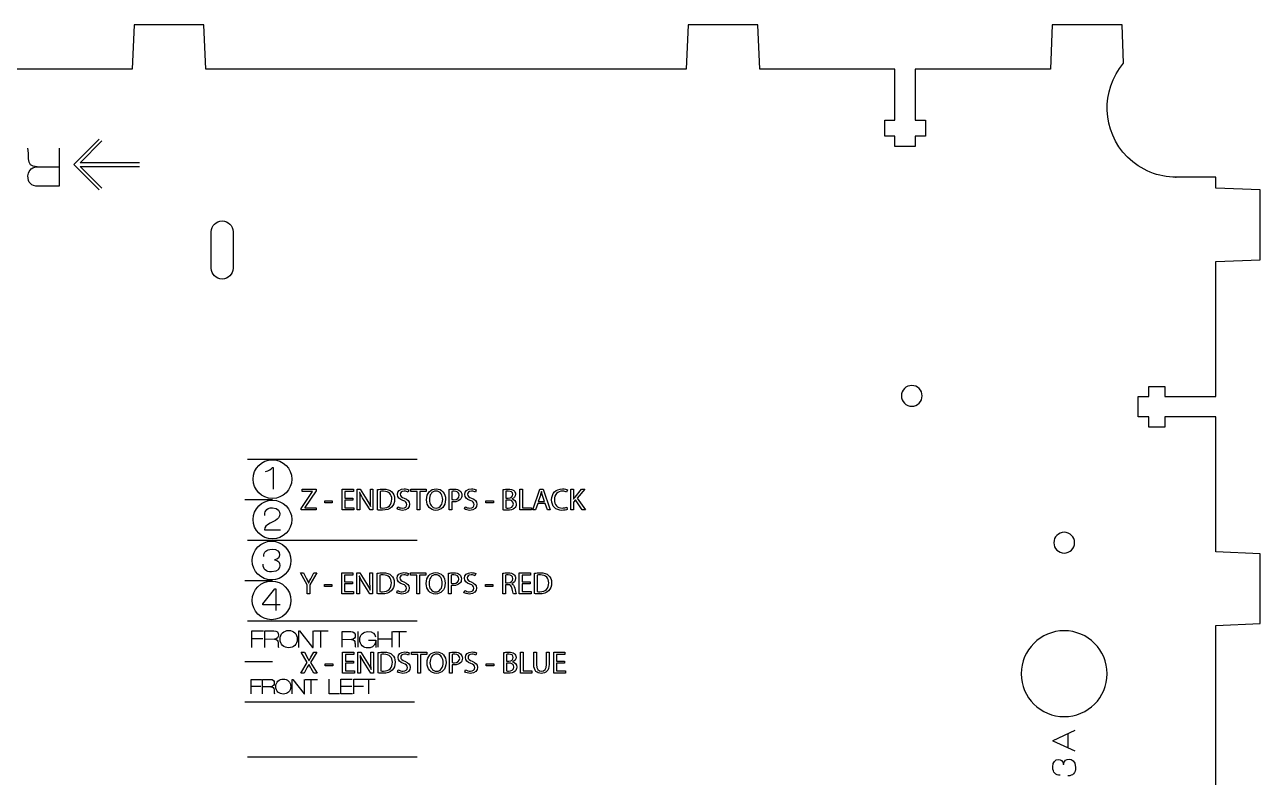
# Model space of a CAD drawing. Extents: x 16 to 1660, y 62 to 1240.
# Drawn here: x 451.2 to 586.9, y 944.9 to 1027.6 of the extents above; entities that cross this region are included whole.
import ezdxf

# ---------------------------------------------------------------- set-up
doc = ezdxf.new("R2010")
doc.units = 0
doc.layers.get('0').update_dxf_attribs({"linetype": 'CONTINUOUS'})

msp = doc.modelspace()

# ---------------------------------------------------------------- linework, layer by layer
at = {"color": 7}
for points in [[(571.920511, 1023.394504), (571.746944, 1027.619653), (564.066549, 1027.619653), (563.866453, 1022.747369), (549.025798, 1022.747369), (549.025798, 1017.133687), (550.145373, 1017.133687), (550.145373, 1015.373467), (549.025798, 1015.373467), (549.025798, 1014.218896), (546.784953, 1014.218896), (546.784953, 1015.373467), (545.664813, 1015.373467), (545.664813, 1017.133687), (546.784953, 1017.133687), (546.784953, 1022.747369), (531.943451, 1022.747369), (531.743356, 1027.619653), (524.063807, 1027.619653), (523.863711, 1022.747369), (471.071222, 1022.747369), (470.871127, 1027.619653), (463.190731, 1027.619653), (462.990636, 1022.747369), (448.16522, 1022.747369)], [(459.358153, 1009.4595), (456.576289, 1012.241364), (459.358153, 1015.023229)], [(463.803436, 1012.440896), (457.2635, 1012.440896), (459.6638, 1014.841478)], [(454.976089, 1014.032911), (454.976089, 1009.863642), (452.68134, 1009.863642)], [(452.52386, 1011.995267), (452.529504, 1012.006838)], [(452.529504, 1012.006556), (454.976089, 1012.014176)], [(459.655898, 1009.648871), (457.264064, 1012.040704), (463.803436, 1012.040704)], [(582.060473, 986.74428), (582.060473, 1001.587193), (586.932476, 1001.787571), (586.932476, 1009.467684), (582.060473, 1009.66778), (582.060473, 1010.848033), (577.62902, 1010.848033), (577.680667, 1010.848033)], [(471.670098, 1000.862164), (471.670098, 1004.862382)], [(474.069833, 1004.862382), (474.069833, 1000.862164), (474.069833, 1000.862164)], [(548.640847, 987.963198), (548.640847, 987.963198)], [(582.060191, 940.431331), (582.060473, 961.597716), (586.932476, 961.797811), (586.932476, 969.47736), (582.060473, 969.677456), (582.060473, 984.503153), (576.446227, 984.503153), (576.446227, 983.383578), (574.686289, 983.383578), (574.686289, 984.503153), (573.531718, 984.503153), (573.531718, 986.743998), (574.686289, 986.743998), (574.686289, 987.863856), (576.446227, 987.863856), (576.446227, 986.743998), (582.060473, 986.743998), (582.060473, 986.74428)], [(475.663824, 979.873862), (494.290491, 979.873862)], [(478.388116, 978.945069), (478.476169, 978.945069), (478.476169, 976.562267)], [(480.520869, 977.673658), (480.520869, 977.673658)], [(481.545336, 974.451527), (482.807716, 976.302904), (482.807716, 976.313064), (481.653427, 976.313064), (481.653427, 976.560291), (483.193513, 976.560291), (483.193513, 976.380798), (481.934802, 974.535911), (481.934802, 974.526033), (483.210729, 974.526033), (483.210729, 974.278807), (481.545336, 974.278807), (481.545336, 974.451527), (481.545336, 974.451527)], [(487.227033, 975.348147), (486.343678, 975.348147), (486.343678, 974.525751), (487.332302, 974.525751), (487.332302, 974.278524), (486.045933, 974.278524), (486.045933, 976.560009), (487.281502, 976.560009), (487.281502, 976.312782), (486.343678, 976.312782), (486.343678, 975.591704), (487.227033, 975.591704), (487.227033, 975.348147), (487.227033, 975.348147)], [(487.71556, 974.278524), (487.71556, 976.560009), (488.040398, 976.560009), (488.768249, 975.40572)], [(487.982824, 976.197636), (487.972664, 976.194249)], [(489.15066, 975.605251), (489.15066, 976.560009), (489.428084, 976.560009), (489.428084, 974.278524), (489.13034, 974.278524), (488.405876, 975.4362)], [(489.943704, 974.285298), (489.943704, 976.526142), (489.943704, 976.526142)], [(490.238344, 976.312782), (490.238344, 974.508536), (490.238344, 974.508536)], [(493.370729, 976.485502), (493.289449, 976.244767)], [(494.302344, 976.309678), (493.608642, 976.309678), (493.608642, 976.560291), (495.29746, 976.560291), (495.29746, 976.309678), (494.600089, 976.309678), (494.600089, 974.278807), (494.302344, 974.278807), (494.302344, 976.309678), (494.302344, 976.309678)], [(498.08892, 975.192642), (498.08892, 974.278807), (497.79428, 974.278807), (497.79428, 976.532916), (497.79428, 976.532916)], [(498.08892, 976.32012), (498.08892, 975.432813), (498.08892, 975.432813)], [(500.767209, 976.485502), (500.685929, 976.244767)], [(503.740984, 974.285016), (503.740984, 976.526142), (503.740984, 976.526142)], [(504.035624, 976.329998), (504.035624, 975.591987), (504.035624, 975.591987)], [(505.573171, 976.560009), (505.871198, 976.560009), (505.871198, 974.525751), (506.845993, 974.525751), (506.845993, 974.278524), (505.573171, 974.278524), (505.573171, 976.560009), (505.573171, 976.560009)], [(507.544211, 974.996216), (507.307144, 974.278524), (507.002627, 974.278524), (507.781278, 976.560009), (508.132927, 976.560009), (508.911578, 974.278524), (508.5969, 974.278524), (508.35306, 974.996216), (507.544211, 974.996216), (507.544211, 974.996216)], [(507.950329, 976.299236), (507.943556, 976.299236)], [(510.794564, 976.495662), (510.720058, 976.255209)], [(511.160889, 976.560009), (511.455529, 976.560009), (511.455529, 975.459907), (511.465689, 975.459907)], [(511.645182, 975.703464), (512.342553, 976.560009), (512.707749, 976.560009), (511.881967, 975.591704), (512.772096, 974.278524), (512.423551, 974.278524), (511.67538, 975.398947), (511.455529, 975.148333), (511.455529, 974.278524), (511.160889, 974.278524), (511.160889, 976.560009), (511.160889, 976.560009)], [(475.363258, 975.426604), (478.396018, 975.426604)], [(484.135853, 975.300733), (484.972078, 975.300733), (484.972078, 975.083987), (484.135853, 975.083987), (484.135853, 975.300733), (484.135853, 975.300733)], [(487.992702, 975.25332), (487.992702, 974.278524), (487.71556, 974.278524), (487.71556, 974.278524)], [(495.636691, 975.409107), (495.636691, 975.409107)], [(497.410176, 975.442973), (497.410176, 975.442973)], [(501.8278, 975.300733), (502.664024, 975.300733), (502.664024, 975.083987), (501.8278, 975.083987), (501.8278, 975.300733), (501.8278, 975.300733)], [(504.035624, 975.591987), (504.302889, 975.591987)], [(504.279182, 975.371853), (504.035624, 975.371853), (504.035624, 974.502044), (504.035624, 974.502044)], [(504.709289, 975.507038), (504.709289, 975.496878)], [(507.828409, 975.886344), (507.605171, 975.226227), (508.295487, 975.226227), (508.295487, 975.226227)], [(508.295487, 975.226227), (508.068862, 975.882958)], [(489.174367, 974.664322), (489.184244, 974.667709)], [(492.084642, 974.38972), (492.162253, 974.637229), (492.162253, 974.637229)], [(499.481122, 974.38972), (499.558733, 974.637229), (499.558733, 974.637229)], [(510.7305, 974.586711), (510.788073, 974.349644), (510.788073, 974.349644)], [(477.509558, 972.089327), (479.283042, 972.089327)], [(478.71126, 973.135807), (478.128753, 972.838627)], [(480.520869, 973.228376), (480.520869, 973.228376)], [(475.663824, 970.979064), (494.290491, 970.979064)], [(565.387913, 971.824602), (565.387913, 971.824602)], [(478.601476, 968.804542), (478.601476, 968.797769)], [(480.421244, 968.720158), (480.421244, 968.720158)], [(482.20884, 965.078927), (482.20884, 966.046667), (481.484376, 967.360129), (481.82276, 967.360129), (482.144493, 966.730491)], [(482.608184, 966.730491), (482.936409, 967.360129), (483.268302, 967.360129), (482.506584, 966.050053), (482.506584, 965.078927), (482.20884, 965.078927), (482.20884, 965.078927)], [(487.186676, 966.147984), (486.30332, 966.147984), (486.30332, 965.325589), (487.291662, 965.325589), (487.291662, 965.078644), (486.005293, 965.078644), (486.005293, 967.359847), (487.240862, 967.359847), (487.240862, 967.112902), (486.30332, 967.112902), (486.30332, 966.391542), (487.186676, 966.391542), (487.186676, 966.147984), (487.186676, 966.147984)], [(487.674638, 965.078927), (487.674638, 967.360129), (487.999758, 967.360129), (488.727609, 966.20584)], [(487.942467, 966.997756), (487.932024, 966.994369)], [(489.11002, 966.405653), (489.11002, 967.360129), (489.387727, 967.360129), (489.387727, 965.078927), (489.0897, 965.078927), (488.365518, 966.23632)], [(489.903064, 965.0857), (489.903064, 967.326262), (489.903347, 967.326262)], [(490.197987, 967.113184), (490.197987, 965.308656), (490.197987, 965.308656)], [(493.329807, 967.28534), (493.248527, 967.044887)], [(494.261422, 967.109516), (493.56772, 967.109516), (493.56772, 967.359847), (495.256538, 967.359847), (495.256538, 967.109516), (494.559449, 967.109516), (494.559449, 965.078644), (494.261422, 965.078644), (494.261422, 967.109516), (494.261422, 967.109516)], [(498.047998, 965.99248), (498.047998, 965.078644), (497.753358, 965.078644), (497.753358, 967.332753), (497.753358, 967.332753)], [(498.047998, 967.119676), (498.047998, 966.232651), (498.047998, 966.232651)], [(500.726287, 967.28534), (500.645007, 967.044887)], [(504.272409, 966.066704), (503.994702, 966.066704), (503.994702, 965.078644), (503.700062, 965.078644), (503.700062, 967.329367), (503.700062, 967.329367)], [(503.994702, 967.123062), (503.994702, 966.290507), (503.994702, 966.290507)], [(506.700084, 966.147984), (505.816729, 966.147984), (505.816729, 965.325589), (506.805071, 965.325589), (506.805071, 965.078644), (505.518984, 965.078644), (505.518984, 967.359847), (506.754553, 967.359847), (506.754553, 967.112902), (505.816729, 967.112902), (505.816729, 966.391542), (506.700084, 966.391542), (506.700084, 966.147984), (506.700084, 966.147984)], [(507.188611, 965.0857), (507.188611, 967.326262), (507.188611, 967.326262)], [(507.483251, 967.113184), (507.483251, 965.308656), (507.483251, 965.308656)], [(475.363258, 966.531524), (478.396018, 966.531524)], [(478.756698, 963.865371), (477.348691, 963.865371), (477.348691, 963.957093), (478.668644, 965.618818), (478.756698, 965.618818), (478.756698, 963.865371)], [(482.371118, 966.260027), (482.378173, 966.260027)], [(484.095496, 966.100571), (484.93172, 966.100571), (484.93172, 965.883824), (484.095496, 965.883824), (484.095496, 966.100571), (484.095496, 966.100571)], [(487.952344, 966.05344), (487.952344, 965.078927), (487.674638, 965.078927), (487.674638, 965.078927)], [(489.133727, 965.464724), (489.143604, 965.467829)], [(492.04372, 965.190122), (492.121331, 965.437349), (492.121331, 965.437349)], [(495.596333, 966.208944), (495.596333, 966.208944)], [(497.369818, 966.243376), (497.369818, 966.243376)], [(499.4402, 965.190122), (499.517811, 965.437349), (499.517811, 965.437349)], [(501.786878, 966.100571), (502.623102, 966.100571), (502.623102, 965.883824), (501.786878, 965.883824), (501.786878, 966.100571), (501.786878, 966.100571)], [(503.994702, 966.290507), (504.296116, 966.290507)], [(504.678527, 966.175078), (504.678527, 966.164918)], [(480.421244, 964.347689), (480.421244, 964.347689)], [(505.186244, 965.078644), (504.881727, 965.078644)], [(479.244096, 963.865371), (478.756698, 963.865371), (478.756698, 963.236016)], [(475.663824, 962.083984), (494.290491, 962.083984)], [(476.141344, 959.182458), (476.141344, 960.99884), (477.415578, 960.99884)], [(476.141344, 960.153867), (477.341353, 960.153867)], [(477.548787, 959.182458), (477.548787, 960.99884), (478.548136, 960.99884)], [(478.616998, 960.070329), (478.614458, 960.065249), (477.548787, 960.061862)], [(480.178251, 961.039198), (480.178251, 961.039198)], [(481.307987, 959.182458), (481.307987, 960.99884), (481.374027, 960.99884), (482.805176, 959.182458), (482.864442, 959.182458), (482.864442, 960.99884)], [(482.934716, 960.99884), (484.501613, 960.99884)], [(483.722398, 959.182458), (483.722398, 960.99884)], [(486.069922, 959.189796), (486.069922, 960.913609), (487.018753, 960.913609)], [(487.083947, 960.032511), (487.081689, 960.027713), (486.069922, 960.024327)], [(487.782447, 960.913609), (487.782447, 959.189796)], [(488.948307, 959.960262), (489.759696, 959.960262), (489.759696, 959.151413)], [(490.023573, 959.189796), (490.023573, 960.913609)], [(490.023573, 960.112098), (491.501007, 960.112098)], [(491.501007, 960.913609), (491.501007, 959.189796)], [(491.618411, 960.913609), (493.10544, 960.913609)], [(492.337796, 959.190078), (492.337796, 960.898369)], [(565.388196, 961.004484), (565.388196, 961.004484)], [(482.141107, 956.860051), (481.866787, 956.358824), (481.528402, 956.358824), (482.225773, 957.513113), (481.555496, 958.640309), (481.897549, 958.640309), (482.19868, 958.105216)], [(482.625118, 958.105216), (482.933022, 958.640309), (483.275076, 958.640309), (482.581373, 957.529764), (483.292009, 956.358824), (482.949956, 956.358824), (482.949956, 956.358542)], [(487.288276, 957.428164), (486.40492, 957.428164), (486.40492, 956.605769), (487.393262, 956.605769), (487.393262, 956.358542), (486.107176, 956.358542), (486.107176, 958.640027), (487.342462, 958.640027), (487.342462, 958.3928), (486.40492, 958.3928), (486.40492, 957.671722), (487.288276, 957.671722), (487.288276, 957.428164), (487.288276, 957.428164)], [(487.77652, 956.358542), (487.77652, 958.640027), (488.101358, 958.640027), (488.829209, 957.485738)], [(489.211902, 957.685269), (489.211902, 958.640027), (489.489327, 958.640027), (489.489327, 956.358542), (489.1913, 956.358542), (488.467118, 957.515936)], [(490.004947, 956.365033), (490.004947, 958.60616), (490.004947, 958.60616)], [(493.431689, 958.565802), (493.350409, 958.325349)], [(494.363022, 958.389413), (493.66932, 958.389413), (493.66932, 958.640027), (495.35842, 958.640027), (495.35842, 958.389413), (494.661049, 958.389413), (494.661049, 956.358542), (494.363022, 956.358542), (494.363022, 958.389413), (494.363022, 958.389413)], [(498.149598, 957.272378), (498.149598, 956.358542), (497.85524, 956.358542), (497.85524, 958.612651), (497.85524, 958.612651)], [(500.827887, 958.565802), (500.746607, 958.325349)], [(503.801944, 956.365316), (503.801944, 958.60616), (503.801944, 958.60616)], [(505.634131, 958.640027), (505.932158, 958.640027), (505.932158, 956.605769), (506.906953, 956.605769), (506.906953, 956.358542), (505.634131, 956.358542), (505.634131, 958.640027), (505.634131, 958.640027)], [(507.110718, 957.296084), (507.110718, 958.640027), (507.408744, 958.640027), (507.408744, 958.640027)], [(507.408744, 958.640027), (507.408744, 957.285924)], [(508.4953, 957.285924), (508.4953, 958.640027), (508.793044, 958.640027), (508.793044, 957.306527)], [(510.483273, 957.428164), (509.599918, 957.428164), (509.599918, 956.605769), (510.58826, 956.605769), (510.58826, 956.358542), (509.301891, 956.358542), (509.301891, 958.640027), (510.53746, 958.640027), (510.53746, 958.3928), (509.599918, 958.3928), (509.599918, 957.671722), (510.483273, 957.671722), (510.483273, 957.428164), (510.483273, 957.428164)], [(475.363258, 957.636444), (478.396018, 957.636444)], [(482.394824, 957.313018), (482.388051, 957.313018)], [(482.408371, 957.719418), (482.418531, 957.719418)], [(484.196813, 957.380751), (485.033038, 957.380751), (485.033038, 957.164287), (484.196813, 957.164287), (484.196813, 957.380751), (484.196813, 957.380751)], [(488.053944, 957.333338), (488.053944, 956.358542), (487.77652, 956.358542), (487.77652, 956.358542)], [(488.044067, 958.277653), (488.033907, 958.274267)], [(490.299587, 958.393082), (490.299587, 956.589118), (490.299587, 956.589118)], [(495.697933, 957.489124), (495.697933, 957.489124)], [(497.471418, 957.522991), (497.471418, 957.522991)], [(498.149598, 958.399573), (498.149598, 957.512831), (498.149598, 957.512831)], [(501.88876, 957.380751), (502.724984, 957.380751), (502.724984, 957.164287), (501.88876, 957.164287), (501.88876, 957.380751), (501.88876, 957.380751)], [(504.096584, 958.409451), (504.096584, 957.671722), (504.096584, 957.671722)], [(504.096584, 957.671722), (504.363849, 957.671722)], [(504.340142, 957.451871), (504.096584, 957.451871), (504.096584, 956.582062), (504.096584, 956.582062)], [(504.769967, 957.587338), (504.769967, 957.576896)], [(482.949956, 956.358542), (482.655598, 956.862873)], [(489.235609, 956.74434), (489.245487, 956.747727)], [(492.14532, 956.470302), (492.222931, 956.717811), (492.222931, 956.717811)], [(499.541518, 956.470302), (499.619693, 956.717811), (499.619693, 956.717811)], [(476.065991, 954.081573), (476.065991, 955.662018), (477.174842, 955.662018)], [(476.065991, 954.926829), (477.110496, 954.926829)], [(478.218218, 954.8495), (477.290553, 954.846396)], [(477.290836, 954.081573), (477.290836, 955.662018), (478.160644, 955.662018)], [(478.220476, 954.853733), (478.2185, 954.8495)], [(479.579093, 955.697296), (479.579093, 955.697296)], [(480.562073, 954.081573), (480.562073, 955.662018), (480.619647, 955.662018), (481.865093, 954.081573), (481.91674, 954.081573), (481.91674, 955.662018)], [(481.9777, 955.662018), (483.341116, 955.662018)], [(482.663218, 954.081573), (482.663218, 955.662018)], [(485.761736, 954.067744), (484.633693, 954.067744), (484.633693, 955.675564)], [(487.18216, 954.067744), (485.916676, 954.067744), (485.916676, 955.675564), (487.168896, 955.675564)], [(485.916676, 954.92824), (487.116967, 954.92824)], [(487.323271, 954.067744), (487.323271, 955.675564), (488.451313, 955.675564)], [(487.323271, 954.92824), (488.38612, 954.92824)], [(488.275489, 955.675564), (489.662611, 955.675564)], [(488.973142, 954.067744), (488.973142, 955.675564)], [(475.362976, 953.188904), (493.989642, 953.188904)], [(566.596107, 947.762053), (564.179438, 948.87288), (564.179438, 948.960369), (566.596107, 950.070631)], [(565.797418, 949.70346), (565.797418, 948.123016)], [(475.663824, 947.158944), (494.290491, 947.158944)], [(565.302964, 946.285184), (565.31002, 946.285184)]]:
    msp.add_lwpolyline(points, dxfattribs=at)
for points in [[(572.339893, 1013.076742), (569.512027, 1015.904327), (569.373738, 1020.400691), (571.920511, 1023.394504)], [(451.60692, 1012.883138), (451.60692, 1013.034691), (451.594784, 1013.86386), (451.513504, 1014.032911)], [(452.529504, 1012.006838), (451.887167, 1012.012764), (451.60692, 1012.310509), (451.60692, 1012.883138)], [(577.680667, 1010.848033), (575.746316, 1010.859322), (573.815633, 1011.600438), (572.339893, 1013.076742)], [(451.531002, 1011.002409), (451.531002, 1011.399213), (451.799678, 1011.954344), (452.52386, 1011.995267)], [(452.68134, 1009.863642), (451.846809, 1009.863642), (451.531002, 1010.260447), (451.531002, 1011.002409)], [(471.670098, 1004.862382), (471.670098, 1005.52504), (472.207449, 1006.062391), (472.869824, 1006.062391)], [(472.869824, 1006.062391), (473.532764, 1006.062391), (474.069833, 1005.52504), (474.069833, 1004.862382)], [(472.869824, 999.662156), (472.207449, 999.662156), (471.670098, 1000.199789), (471.670098, 1000.862164)], [(474.069833, 1000.862164), (474.069833, 1000.199507), (473.532764, 999.662156), (472.869824, 999.662156)], [(548.640847, 987.963198), (548.011491, 987.963198), (547.500951, 987.452658), (547.500951, 986.823302)], [(549.780742, 986.823302), (549.780742, 987.452658), (549.270767, 987.963198), (548.640847, 987.963198)], [(547.500951, 986.823302), (547.500951, 986.193947), (548.011209, 985.683689), (548.640847, 985.683689)], [(548.640847, 985.683689), (549.270767, 985.683689), (549.780742, 986.193947), (549.780742, 986.823302)], [(476.271449, 977.673658), (476.271449, 978.84742), (477.22282, 979.798509), (478.396018, 979.798509)], [(477.636558, 978.494924), (478.002318, 978.586364), (478.246158, 978.779122), (478.388116, 978.945069)], [(478.396018, 979.798509), (479.569498, 979.798227), (480.520869, 978.847138), (480.520869, 977.673658)], [(478.396018, 975.549089), (477.22282, 975.549089), (476.271449, 976.50046), (476.271449, 977.673658)], [(480.520869, 977.673658), (480.520869, 976.50046), (479.569498, 975.549089), (478.396018, 975.549089)], [(487.972664, 976.194249), (487.989316, 975.906664), (487.992702, 975.632344), (487.992702, 975.25332)], [(488.405876, 975.4362), (488.246984, 975.689918), (488.094584, 975.950691), (487.982824, 976.197636)], [(489.943704, 976.526142), (490.123198, 976.55634), (490.336558, 976.576942), (490.569956, 976.576942)], [(490.583784, 976.343544), (490.431384, 976.343544), (490.316238, 976.329716), (490.238344, 976.312782)], [(490.569956, 976.576942), (490.993289, 976.576942), (491.29442, 976.475342), (491.493951, 976.292462)], [(491.507498, 975.463011), (491.511167, 976.001209), (491.206367, 976.343544), (490.583784, 976.343544)], [(491.493951, 976.292462), (491.700538, 976.106478), (491.819071, 975.842318), (491.819071, 975.473736)], [(492.131773, 975.977502), (492.131773, 976.333102), (492.426131, 976.597262), (492.869502, 976.597262)], [(492.859342, 976.35314), (492.548051, 976.35314), (492.4298, 976.166873), (492.4298, 976.011369)], [(493.289449, 976.244767), (493.218329, 976.288793), (493.065929, 976.35314), (492.859342, 976.35314)], [(492.869502, 976.597262), (493.099796, 976.597262), (493.272516, 976.542793), (493.370729, 976.485502)], [(495.3254, 975.402051), (495.3254, 976.126798), (495.772158, 976.600649), (496.381476, 976.600649)], [(496.371316, 976.360196), (495.880249, 976.360196), (495.636691, 975.906664), (495.636691, 975.409107)], [(497.099167, 975.429427), (497.099167, 975.886344), (496.8621, 976.360196), (496.371316, 976.360196)], [(496.381476, 976.600649), (497.007727, 976.600649), (497.410176, 976.123129), (497.410176, 975.442973)], [(497.79428, 976.532916), (497.93652, 976.556622), (498.122787, 976.577224), (498.359571, 976.577224)], [(498.366344, 976.343827), (498.237651, 976.343827), (498.139438, 976.333384), (498.08892, 976.32012)], [(498.359571, 976.577224), (498.650824, 976.577224), (498.863902, 976.509209), (498.999087, 976.387571)], [(498.904542, 975.893118), (498.904542, 976.197636), (498.688078, 976.343827), (498.366344, 976.343827)], [(498.999087, 976.387571), (499.121289, 976.279198), (499.1989, 976.113251), (499.1989, 975.910616)], [(499.528253, 975.977502), (499.528253, 976.333102), (499.822611, 976.597262), (500.266264, 976.597262)], [(500.255822, 976.35314), (499.944531, 976.35314), (499.825998, 976.166873), (499.825998, 976.011369)], [(500.685929, 976.244767), (500.614809, 976.288793), (500.462409, 976.35314), (500.255822, 976.35314)], [(500.266264, 976.597262), (500.496276, 976.597262), (500.668996, 976.542793), (500.767209, 976.485502)], [(503.740984, 976.526142), (503.869678, 976.55634), (504.076264, 976.576942), (504.279182, 976.576942)], [(504.296398, 976.350318), (504.160931, 976.350318), (504.083038, 976.340158), (504.035624, 976.329998)], [(504.279182, 976.576942), (504.573822, 976.576942), (504.763193, 976.526142), (504.902047, 976.410996)], [(504.793956, 975.977784), (504.793956, 976.241944), (504.59386, 976.350318), (504.296398, 976.350318)], [(504.902047, 976.410996), (505.02058, 976.322942), (505.095087, 976.187758), (505.095087, 976.008264)], [(507.943556, 976.299236), (507.909407, 976.167156), (507.875822, 976.024916), (507.828409, 975.886344)], [(508.068862, 975.882958), (508.01778, 976.031971), (507.984196, 976.167156), (507.950329, 976.299236)], [(509.06172, 975.398947), (509.06172, 976.116638), (509.545449, 976.597262), (510.25298, 976.597262)], [(510.26314, 976.350036), (509.728611, 976.350036), (509.373011, 976.008264), (509.373011, 975.409107)], [(510.25298, 976.597262), (510.533791, 976.597262), (510.716953, 976.536302), (510.794564, 976.495662)], [(510.720058, 976.255209), (510.611967, 976.309396), (510.452793, 976.350036), (510.26314, 976.350036)], [(476.271449, 973.228376), (476.271449, 974.401856), (477.22282, 975.352944), (478.396018, 975.352944)], [(478.396018, 975.352944), (479.569498, 975.352662), (480.520869, 974.401573), (480.520869, 973.228376)], [(488.768249, 975.40572), (488.934196, 975.138173), (489.069662, 974.898002), (489.174367, 974.664322)], [(489.184244, 974.667709), (489.157151, 974.972509), (489.15066, 975.249933), (489.15066, 975.605251)], [(490.536371, 974.495271), (491.169113, 974.495271), (491.507498, 974.847202), (491.507498, 975.463011)], [(491.819071, 975.473736), (491.819071, 975.101202), (491.700538, 974.796684), (491.490847, 974.586711)], [(492.734318, 975.327827), (492.362067, 975.463011), (492.131773, 975.65972), (492.131773, 975.977502)], [(492.4298, 976.011369), (492.4298, 975.798009), (492.568371, 975.693304), (492.883049, 975.571102)], [(493.461887, 974.901107), (493.461887, 974.548893), (493.204782, 974.240989), (492.666584, 974.240989)], [(492.686904, 974.488216), (492.988036, 974.488216), (493.164142, 974.647671), (493.164142, 974.877682)], [(493.164142, 974.877682), (493.164142, 975.087373), (493.042222, 975.212962), (492.734318, 975.327827)], [(492.883049, 975.571102), (493.269129, 975.422371), (493.461887, 975.236387), (493.461887, 974.901107)], [(496.350713, 974.241271), (495.745064, 974.241271), (495.3254, 974.711736), (495.3254, 975.402051)], [(495.636691, 975.409107), (495.636691, 974.918322), (495.900851, 974.481724), (496.367929, 974.481724)], [(497.410176, 975.442973), (497.410176, 974.660936), (496.93322, 974.241271), (496.350713, 974.241271)], [(496.367929, 974.481724), (496.835007, 974.481724), (497.099167, 974.911549), (497.099167, 975.429427)], [(498.08892, 975.432813), (498.152984, 975.415598), (498.234264, 975.409107), (498.332478, 975.409107)], [(498.325704, 975.172322), (498.237651, 975.172322), (498.156371, 975.175991), (498.08892, 975.192642)], [(499.022793, 975.422936), (498.863902, 975.256989), (498.613289, 975.172322), (498.325704, 975.172322)], [(498.332478, 975.409107), (498.688078, 975.409107), (498.904542, 975.585213), (498.904542, 975.893118)], [(499.1989, 975.910616), (499.1989, 975.704029), (499.13794, 975.541751), (499.022793, 975.422936)], [(500.130798, 975.327827), (499.758547, 975.463011), (499.528253, 975.65972), (499.528253, 975.977502)], [(499.825998, 976.011369), (499.825998, 975.798009), (499.964851, 975.693304), (500.279529, 975.571102)], [(500.858367, 974.901107), (500.858367, 974.548893), (500.601262, 974.240989), (500.063064, 974.240989)], [(500.083384, 974.488216), (500.384516, 974.488216), (500.560622, 974.647671), (500.560622, 974.877682)], [(500.560622, 974.877682), (500.560622, 975.087373), (500.438702, 975.212962), (500.130798, 975.327827)], [(500.279529, 975.571102), (500.665609, 975.422371), (500.858367, 975.236387), (500.858367, 974.901107)], [(504.86818, 974.931587), (504.86818, 975.239773), (504.600916, 975.371853), (504.279182, 975.371853)], [(504.282569, 974.488216), (504.587369, 974.488216), (504.86818, 974.600258), (504.86818, 974.931587)], [(504.302889, 975.591987), (504.611076, 975.591987), (504.793956, 975.757933), (504.793956, 975.977784)], [(505.095087, 976.008264), (505.095087, 975.784744), (504.946073, 975.591704), (504.709289, 975.507038)], [(504.709289, 975.496878), (504.925753, 975.446078), (505.179753, 975.266867), (505.179753, 974.9282)], [(505.179753, 974.9282), (505.179753, 974.732056), (505.101578, 974.579656), (504.983327, 974.471282)], [(510.185529, 974.241271), (509.542344, 974.241271), (509.06172, 974.647671), (509.06172, 975.398947)], [(509.373011, 975.409107), (509.373011, 974.847202), (509.694744, 974.491884), (510.246489, 974.491884)], [(511.465689, 975.459907), (511.526649, 975.547678), (511.587609, 975.628958), (511.645182, 975.703464)], [(477.560076, 973.680213), (477.560076, 973.9376), (477.566849, 974.526316), (478.406178, 974.526316)], [(478.406178, 974.526316), (479.076456, 974.526316), (479.211922, 974.086613), (479.211922, 973.85632)], [(479.211922, 973.85632), (479.211922, 973.508058), (479.002231, 973.308244), (478.71126, 973.135807)], [(490.478798, 974.258204), (490.265438, 974.258204), (490.093, 974.268364), (489.943704, 974.285298)], [(490.238344, 974.508536), (490.312851, 974.498376), (490.420942, 974.495271), (490.536371, 974.495271)], [(491.490847, 974.586711), (491.2741, 974.373351), (490.922169, 974.258204), (490.478798, 974.258204)], [(492.666584, 974.240989), (492.446451, 974.240989), (492.20628, 974.309004), (492.084642, 974.38972)], [(492.162253, 974.637229), (492.294051, 974.552844), (492.483704, 974.488216), (492.686904, 974.488216)], [(500.063064, 974.240989), (499.842931, 974.240989), (499.60276, 974.309004), (499.481122, 974.38972)], [(499.558733, 974.637229), (499.690813, 974.552844), (499.880184, 974.488216), (500.083384, 974.488216)], [(504.197902, 974.257922), (503.994702, 974.257922), (503.83948, 974.271469), (503.740984, 974.285016)], [(504.035624, 974.502044), (504.096584, 974.491884), (504.177864, 974.488216), (504.282569, 974.488216)], [(504.983327, 974.471282), (504.827822, 974.325656), (504.570153, 974.257922), (504.197902, 974.257922)], [(510.788073, 974.349644), (510.683087, 974.295458), (510.462953, 974.241271), (510.185529, 974.241271)], [(510.246489, 974.491884), (510.429087, 974.491884), (510.611967, 974.529138), (510.7305, 974.586711)], [(478.396018, 971.103524), (477.22282, 971.103524), (476.271449, 972.054896), (476.271449, 973.228376)], [(478.128753, 972.838627), (477.695542, 972.584627), (477.516049, 972.444927), (477.509558, 972.089327)], [(480.520869, 973.228376), (480.520869, 972.054896), (479.569498, 971.103524), (478.396018, 971.103524)], [(476.171824, 968.720158), (476.171824, 969.893638), (477.123196, 970.844727), (478.296676, 970.844727)], [(478.296676, 970.844727), (479.470156, 970.844727), (480.421244, 969.893638), (480.421244, 968.720158)], [(565.387913, 971.824602), (564.758276, 971.824602), (564.248018, 971.314062), (564.248018, 970.684707)], [(564.248018, 970.684707), (564.248018, 970.055069), (564.758276, 969.545093), (565.387913, 969.545093)], [(566.527809, 970.684707), (566.527809, 971.314062), (566.017833, 971.824602), (565.387913, 971.824602)], [(565.387913, 969.545093), (566.017833, 969.545093), (566.527809, 970.055069), (566.527809, 970.684707)], [(477.4438, 969.163529), (477.467224, 969.6577), (477.67748, 969.965604), (478.347476, 969.965604)], [(478.347476, 969.965604), (478.916153, 969.965604), (479.16338, 969.7085), (479.16338, 969.339353)], [(479.16338, 969.339353), (479.16338, 969.105956), (479.027913, 968.848851), (478.601476, 968.804542)], [(478.296676, 966.595589), (477.123196, 966.595589), (476.171824, 967.54696), (476.171824, 968.720158)], [(477.376067, 968.260136), (477.376067, 968.280173), (477.379736, 968.307267), (477.379736, 968.33436)], [(478.293571, 967.474711), (477.670424, 967.474711), (477.376067, 967.78572), (477.376067, 968.260136)], [(479.217284, 968.16164), (479.217284, 967.897762), (479.044847, 967.474711), (478.293571, 967.474711)], [(480.421244, 968.720158), (480.421244, 967.546678), (479.470156, 966.595589), (478.296676, 966.595589)], [(478.601476, 968.797769), (479.06178, 968.746969), (479.217284, 968.479987), (479.217284, 968.16164)], [(482.144493, 966.730491), (482.228878, 966.558053), (482.299998, 966.418918), (482.371118, 966.260027)], [(482.378173, 966.260027), (482.439133, 966.40904), (482.520131, 966.558053), (482.608184, 966.730491)], [(487.932024, 966.994369), (487.948958, 966.706784), (487.952344, 966.432464), (487.952344, 966.05344)], [(488.365518, 966.23632), (488.206344, 966.490038), (488.053944, 966.750811), (487.942467, 966.997756)], [(489.903347, 967.326262), (490.082558, 967.356742), (490.295918, 967.377062), (490.529598, 967.377062)], [(490.543144, 967.143382), (490.390744, 967.143382), (490.275598, 967.129553), (490.197987, 967.113184)], [(490.529598, 967.377062), (490.952931, 967.377062), (491.254062, 967.275744), (491.453593, 967.092582)], [(491.46714, 966.263131), (491.470527, 966.801329), (491.165727, 967.143382), (490.543144, 967.143382)], [(491.453593, 967.092582), (491.659898, 966.906598), (491.778431, 966.642438), (491.778431, 966.273573)], [(492.091133, 966.777622), (492.091133, 967.133222), (492.385491, 967.3971), (492.828862, 967.3971)], [(492.693396, 966.127664), (492.321144, 966.263131), (492.091133, 966.459558), (492.091133, 966.777622)], [(492.818702, 967.15326), (492.507129, 967.15326), (492.388878, 966.967276), (492.388878, 966.811489)], [(492.388878, 966.811489), (492.388878, 966.598129), (492.527731, 966.493424), (492.842409, 966.371504)], [(493.248527, 967.044887), (493.177407, 967.089196), (493.025007, 967.15326), (492.818702, 967.15326)], [(492.828862, 967.3971), (493.058873, 967.3971), (493.231876, 967.342913), (493.329807, 967.28534)], [(495.28476, 966.202453), (495.28476, 966.926918), (495.731518, 967.400769), (496.340836, 967.400769)], [(496.330676, 967.160033), (495.839891, 967.160316), (495.596333, 966.706502), (495.596333, 966.208944)], [(497.058244, 966.229547), (497.058244, 966.686464), (496.821742, 967.160033), (496.330676, 967.160033)], [(496.340836, 967.400769), (496.967087, 967.400487), (497.369818, 966.922967), (497.369818, 966.243376)], [(497.753358, 967.332753), (497.895598, 967.35646), (498.081864, 967.37678), (498.318649, 967.37678)], [(498.325704, 967.143382), (498.196729, 967.143382), (498.098798, 967.133222), (498.047998, 967.119676)], [(498.291838, 966.208944), (498.647156, 966.208944), (498.863902, 966.385051), (498.863902, 966.692956)], [(498.318649, 967.37678), (498.609902, 967.37678), (498.82298, 967.309047), (498.958447, 967.187127)], [(498.863902, 966.692956), (498.863902, 966.997473), (498.647156, 967.143382), (498.325704, 967.143382)], [(498.958447, 967.187127), (499.080367, 967.078753), (499.15826, 966.912807), (499.15826, 966.710171)], [(499.15826, 966.710171), (499.15826, 966.503302), (499.0973, 966.341024), (498.982153, 966.222491)], [(499.487613, 966.777622), (499.487613, 967.133222), (499.781971, 967.3971), (500.225342, 967.3971)], [(500.090158, 966.127664), (499.717624, 966.263131), (499.487613, 966.459558), (499.487613, 966.777622)], [(500.215182, 967.15326), (499.903609, 967.15326), (499.785076, 966.967276), (499.785076, 966.811489)], [(499.785076, 966.811489), (499.785076, 966.598129), (499.924211, 966.493424), (500.238889, 966.371504)], [(500.645007, 967.044887), (500.573887, 967.089196), (500.421487, 967.15326), (500.215182, 967.15326)], [(500.225342, 967.3971), (500.455636, 967.3971), (500.628356, 967.342913), (500.726287, 967.28534)], [(503.700062, 967.329367), (503.849358, 967.35646), (504.065822, 967.37678), (504.265636, 967.37678)], [(504.285956, 967.146769), (504.143716, 967.146769), (504.045502, 967.136609), (503.994702, 967.123062)], [(504.265636, 967.37678), (504.580313, 967.37678), (504.7869, 967.31582), (504.925471, 967.190796)], [(504.810607, 966.723718), (504.810607, 967.018076), (504.597247, 967.146769), (504.285956, 967.146769)], [(504.296116, 966.290507), (504.610793, 966.290507), (504.810607, 966.463227), (504.810607, 966.723718)], [(505.104964, 966.753916), (505.104964, 966.455889), (504.915311, 966.256358), (504.678527, 966.175078)], [(504.925471, 967.190796), (505.037231, 967.089478), (505.104964, 966.933409), (505.104964, 966.753916)], [(507.188611, 967.326262), (507.368104, 967.356742), (507.581182, 967.377062), (507.814862, 967.377062)], [(507.828409, 967.143382), (507.676009, 967.143382), (507.560862, 967.129553), (507.483251, 967.113184)], [(507.814862, 967.377062), (508.238196, 967.377062), (508.539327, 967.275744), (508.738858, 967.092582)], [(508.752404, 966.263131), (508.756073, 966.801329), (508.450991, 967.143382), (507.828409, 967.143382)], [(508.738858, 967.092582), (508.945444, 966.906598), (509.063696, 966.642438), (509.063696, 966.273573)], [(476.171824, 964.347689), (476.171824, 965.520887), (477.123196, 966.471976), (478.296393, 966.471976)], [(478.296393, 966.471976), (479.469873, 966.471976), (480.421244, 965.520887), (480.421244, 964.347689)], [(488.727609, 966.20584), (488.893556, 965.938293), (489.02874, 965.698122), (489.133727, 965.464724)], [(489.143604, 965.467829), (489.116793, 965.772629), (489.11002, 966.050053), (489.11002, 966.405653)], [(490.197987, 965.308656), (490.272211, 965.298496), (490.380584, 965.295109), (490.495731, 965.295109)], [(491.450207, 965.386831), (491.233742, 965.173471), (490.881811, 965.058324), (490.438158, 965.058324)], [(490.495731, 965.295109), (491.128756, 965.295109), (491.46714, 965.64704), (491.46714, 966.263131)], [(491.778431, 966.273573), (491.778431, 965.90104), (491.659898, 965.596804), (491.450207, 965.386831)], [(492.121331, 965.437349), (492.253411, 965.352682), (492.443064, 965.288336), (492.646264, 965.288336)], [(493.421247, 965.701227), (493.421247, 965.349013), (493.16386, 965.041109), (492.625662, 965.041109)], [(492.646264, 965.288336), (492.947396, 965.288336), (493.123502, 965.447509), (493.123502, 965.67752)], [(493.123502, 965.67752), (493.123502, 965.887493), (493.0013, 966.0128), (492.693396, 966.127664)], [(492.842409, 966.371504), (493.228207, 966.222491), (493.421247, 966.036507), (493.421247, 965.701227)], [(496.310356, 965.041391), (495.704707, 965.041391), (495.28476, 965.512138), (495.28476, 966.202453)], [(495.596333, 966.208944), (495.596333, 965.71816), (495.860211, 965.281562), (496.327289, 965.281562)], [(497.369818, 966.243376), (497.369818, 965.461338), (496.89258, 965.041391), (496.310356, 965.041391)], [(496.327289, 965.281562), (496.794649, 965.281562), (497.058244, 965.711669), (497.058244, 966.229547)], [(498.047998, 966.232651), (498.112344, 966.215718), (498.193624, 966.208944), (498.291838, 966.208944)], [(498.285064, 965.971878), (498.196729, 965.971878), (498.115449, 965.975547), (498.047998, 965.99248)], [(498.982153, 966.222491), (498.82298, 966.056544), (498.572649, 965.971878), (498.285064, 965.971878)], [(499.517811, 965.437349), (499.649891, 965.352682), (499.839544, 965.288336), (500.042462, 965.288336)], [(500.817727, 965.701227), (500.817727, 965.349013), (500.560622, 965.041109), (500.022142, 965.041109)], [(500.042462, 965.288336), (500.343876, 965.288336), (500.519982, 965.447509), (500.519982, 965.67752)], [(500.519982, 965.67752), (500.519982, 965.887493), (500.39778, 966.0128), (500.090158, 966.127664)], [(500.238889, 966.371504), (500.624687, 966.222491), (500.817727, 966.036507), (500.817727, 965.701227)], [(504.732713, 965.623333), (504.66498, 965.938011), (504.539673, 966.056544), (504.272409, 966.066704)], [(504.678527, 966.164918), (504.851247, 966.103958), (504.956233, 965.94168), (505.010138, 965.704613)], [(504.881727, 965.078644), (504.844191, 965.146378), (504.793391, 965.339136), (504.732713, 965.623333)], [(505.010138, 965.704613), (505.084644, 965.386549), (505.138831, 965.166416), (505.186244, 965.078644)], [(507.483251, 965.308656), (507.557476, 965.298496), (507.665849, 965.295109), (507.781278, 965.295109)], [(508.735471, 965.386831), (508.519007, 965.173471), (508.167076, 965.058324), (507.723422, 965.058324)], [(507.781278, 965.295109), (508.41402, 965.295109), (508.752404, 965.64704), (508.752404, 966.263131)], [(509.063696, 966.273573), (509.063696, 965.90104), (508.945444, 965.596804), (508.735471, 965.386831)], [(478.296393, 962.222838), (477.123196, 962.222838), (476.171824, 963.173927), (476.171824, 964.347689)], [(480.421244, 964.347689), (480.421244, 963.173927), (479.469873, 962.222838), (478.296393, 962.222838)], [(490.438158, 965.058324), (490.224798, 965.058324), (490.05236, 965.068484), (489.903064, 965.0857)], [(492.625662, 965.041109), (492.405811, 965.041109), (492.165358, 965.109124), (492.04372, 965.190122)], [(500.022142, 965.041109), (499.802291, 965.041109), (499.561838, 965.109124), (499.4402, 965.190122)], [(507.723422, 965.058324), (507.510062, 965.058324), (507.337624, 965.068484), (507.188611, 965.0857)], [(478.548136, 960.99884), (478.91192, 960.99884), (479.049362, 960.825838), (479.049362, 960.502693)], [(478.614458, 960.065249), (478.89414, 960.062427), (479.016342, 959.932887), (479.016342, 959.683402)], [(479.049362, 960.502693), (479.049362, 960.329973), (478.93224, 960.088109), (478.616998, 960.070329)], [(479.237322, 960.090649), (479.237322, 960.690653), (479.659527, 961.039198), (480.178251, 961.039198)], [(480.178251, 959.141818), (479.659527, 959.141818), (479.237322, 959.490362), (479.237322, 960.090649)], [(480.178251, 961.039198), (480.697258, 961.039198), (481.119462, 960.690653), (481.119462, 960.090649)], [(481.119462, 960.090649), (481.119462, 959.490362), (480.697258, 959.141818), (480.178251, 959.141818)], [(487.018753, 960.913609), (487.363629, 960.913609), (487.49458, 960.749356), (487.49458, 960.443144)], [(487.081689, 960.027713), (487.34726, 960.025173), (487.462971, 959.902407), (487.462971, 959.66534)], [(487.49458, 960.443144), (487.49458, 960.278891), (487.383384, 960.049444), (487.083947, 960.032511)], [(487.99242, 960.013038), (487.99242, 960.583127), (488.393176, 960.913609), (488.885936, 960.913609)], [(488.885936, 959.113031), (488.393176, 959.113031), (487.99242, 959.443796), (487.99242, 960.013038)], [(488.885936, 960.913609), (489.424133, 960.913609), (489.671642, 960.674849), (489.734578, 960.341544)], [(489.759696, 959.960262), (489.734578, 959.759602), (489.699864, 959.671549), (489.699864, 959.671549)], [(565.388196, 961.004484), (562.780462, 961.004484), (560.668029, 958.891769), (560.668311, 956.2846)], [(570.10808, 956.2846), (570.10808, 958.891769), (567.994518, 961.004484), (565.388196, 961.004484)], [(479.016342, 959.683402), (479.016342, 959.617362), (479.021422, 959.256118), (479.056982, 959.182458)], [(487.462971, 959.66534), (487.462971, 959.602687), (487.467769, 959.259787), (487.501918, 959.189796)], [(489.699864, 959.671549), (489.580484, 959.275309), (489.245487, 959.113031), (488.885936, 959.113031)], [(490.004947, 958.60616), (490.18444, 958.636358), (490.3978, 958.656678), (490.631198, 958.656678)], [(490.631198, 958.656678), (491.054531, 958.656678), (491.355662, 958.55536), (491.555193, 958.37248)], [(492.192733, 958.057802), (492.192733, 958.413402), (492.487091, 958.677562), (492.930462, 958.677562)], [(492.930462, 958.677562), (493.160473, 958.677562), (493.333476, 958.623376), (493.431689, 958.565802)], [(495.38636, 957.482069), (495.38636, 958.206533), (495.833118, 958.680384), (496.442718, 958.680384)], [(496.442718, 958.680384), (497.068969, 958.680384), (497.471418, 958.203147), (497.471418, 957.522991)], [(497.85524, 958.612651), (497.99748, 958.636358), (498.183747, 958.656678), (498.420249, 958.656678)], [(498.420249, 958.656678), (498.711784, 958.656678), (498.924862, 958.588944), (499.060329, 958.467307)], [(499.060329, 958.467307), (499.182249, 958.358933), (499.25986, 958.192987), (499.25986, 957.990069)], [(499.589213, 958.057802), (499.589213, 958.413402), (499.883571, 958.677562), (500.326942, 958.677562)], [(500.326942, 958.677562), (500.556953, 958.677562), (500.729956, 958.623376), (500.827887, 958.565802)], [(503.801944, 958.60616), (503.930638, 958.636358), (504.137224, 958.656678), (504.340142, 958.656678)], [(504.340142, 958.656678), (504.634782, 958.656678), (504.824153, 958.60616), (504.963007, 958.491013)], [(504.963007, 958.491013), (505.08154, 958.40296), (505.156047, 958.267776), (505.156047, 958.088282)], [(482.388051, 957.313018), (482.323704, 957.180938), (482.255971, 957.0593), (482.141107, 956.860051)], [(482.19868, 958.105216), (482.283347, 957.956484), (482.347411, 957.841056), (482.408371, 957.719418)], [(482.655598, 956.862873), (482.537064, 957.055913), (482.465944, 957.180938), (482.394824, 957.313018)], [(482.418531, 957.719418), (482.482878, 957.854602), (482.540451, 957.959871), (482.625118, 958.105216)], [(488.033907, 958.274267), (488.05084, 957.9864), (488.053944, 957.712362), (488.053944, 957.333338)], [(488.467118, 957.515936), (488.307944, 957.769936), (488.155544, 958.030709), (488.044067, 958.277653)], [(488.829209, 957.485738), (488.995156, 957.218191), (489.130622, 956.977738), (489.235609, 956.74434)], [(489.245487, 956.747727), (489.218393, 957.052527), (489.211902, 957.329951), (489.211902, 957.685269)], [(490.645027, 958.423562), (490.492627, 958.423562), (490.37748, 958.409733), (490.299587, 958.393082)], [(490.597613, 956.575571), (491.230356, 956.575571), (491.56874, 956.927502), (491.56874, 957.543311)], [(491.56874, 957.543311), (491.572409, 958.081509), (491.267609, 958.423562), (490.645027, 958.423562)], [(491.880313, 957.553189), (491.880313, 957.180938), (491.76178, 956.87642), (491.552089, 956.666447)], [(491.555193, 958.37248), (491.761498, 958.186213), (491.880313, 957.922336), (491.880313, 957.553189)], [(492.795278, 957.408127), (492.423027, 957.543311), (492.192733, 957.74002), (492.192733, 958.057802)], [(492.920302, 958.43344), (492.609011, 958.43344), (492.490478, 958.247456), (492.490478, 958.091951)], [(492.490478, 958.091951), (492.490478, 957.878591), (492.629331, 957.773887), (492.944009, 957.651684)], [(493.225102, 956.957982), (493.225102, 957.167673), (493.103182, 957.293262), (492.795278, 957.408127)], [(493.350409, 958.325349), (493.279289, 958.369376), (493.126889, 958.43344), (492.920302, 958.43344)], [(492.944009, 957.651684), (493.329807, 957.502953), (493.522847, 957.316687), (493.522847, 956.981689)], [(496.411956, 956.321289), (495.806307, 956.321289), (495.38636, 956.791753), (495.38636, 957.482069)], [(496.432558, 958.440213), (495.941491, 958.440213), (495.697933, 957.9864), (495.697933, 957.489124)], [(495.697933, 957.489124), (495.697933, 956.998058), (495.962093, 956.561742), (496.429171, 956.561742)], [(497.471418, 957.522991), (497.471418, 956.740953), (496.994462, 956.321289), (496.411956, 956.321289)], [(496.429171, 956.561742), (496.896249, 956.561742), (497.160409, 956.991567), (497.160409, 957.509444)], [(497.160409, 957.509444), (497.160409, 957.966362), (496.923342, 958.440213), (496.432558, 958.440213)], [(498.427304, 958.42328), (498.298611, 958.42328), (498.200398, 958.41312), (498.149598, 958.399573)], [(498.149598, 957.512831), (498.213944, 957.495616), (498.295224, 957.489124), (498.393438, 957.489124)], [(498.386664, 957.252058), (498.298611, 957.252058), (498.217049, 957.255727), (498.149598, 957.272378)], [(499.083753, 957.502671), (498.924862, 957.336724), (498.674249, 957.252058), (498.386664, 957.252058)], [(498.393438, 957.489124), (498.749038, 957.489124), (498.965502, 957.665231), (498.965502, 957.973136)], [(498.965502, 957.973136), (498.965502, 958.277653), (498.749038, 958.42328), (498.427304, 958.42328)], [(499.25986, 957.990069), (499.25986, 957.783482), (499.1989, 957.621204), (499.083753, 957.502671)], [(500.191758, 957.408127), (499.819224, 957.543311), (499.589213, 957.74002), (499.589213, 958.057802)], [(500.3165, 958.43344), (500.005209, 958.43344), (499.886958, 958.247456), (499.886958, 958.091951)], [(499.886958, 958.091951), (499.886958, 957.878591), (500.025529, 957.773887), (500.340207, 957.651684)], [(500.621582, 956.957982), (500.621582, 957.167673), (500.499662, 957.293262), (500.191758, 957.408127)], [(500.746607, 958.325349), (500.675487, 958.369376), (500.523087, 958.43344), (500.3165, 958.43344)], [(500.340207, 957.651684), (500.726004, 957.502953), (500.919044, 957.316687), (500.919044, 956.981689)], [(504.357076, 958.430053), (504.221609, 958.430053), (504.143998, 958.419893), (504.096584, 958.409451)], [(504.92914, 957.011887), (504.92914, 957.319791), (504.661876, 957.451871), (504.340142, 957.451871)], [(504.854633, 958.05752), (504.854633, 958.32168), (504.65482, 958.430053), (504.357076, 958.430053)], [(504.363849, 957.671722), (504.672036, 957.671722), (504.854633, 957.837669), (504.854633, 958.05752)], [(505.156047, 958.088282), (505.156047, 957.864762), (505.006751, 957.671722), (504.769967, 957.587338)], [(504.769967, 957.576896), (504.986713, 957.526378), (505.240431, 957.346884), (505.240431, 957.0085)], [(507.930009, 956.321289), (507.462931, 956.321289), (507.110718, 956.585449), (507.110718, 957.296084)], [(507.408744, 957.285924), (507.408744, 956.778207), (507.635651, 956.561742), (507.940169, 956.561742)], [(508.793044, 957.306527), (508.793044, 956.605769), (508.42418, 956.321289), (507.930009, 956.321289)], [(507.940169, 956.561742), (508.275167, 956.561742), (508.4953, 956.78498), (508.4953, 957.285924)], [(490.54004, 956.33794), (490.32668, 956.33794), (490.154242, 956.3481), (490.004947, 956.365033)], [(490.299587, 956.589118), (490.374093, 956.578676), (490.482467, 956.575571), (490.597613, 956.575571)], [(491.552089, 956.666447), (491.335342, 956.453087), (490.983411, 956.33794), (490.54004, 956.33794)], [(492.727544, 956.321571), (492.507411, 956.321571), (492.26724, 956.389304), (492.14532, 956.470302)], [(492.222931, 956.717811), (492.355011, 956.633144), (492.544664, 956.568516), (492.747864, 956.568516)], [(493.522847, 956.981689), (493.522847, 956.629476), (493.265742, 956.321571), (492.727544, 956.321571)], [(492.747864, 956.568516), (493.048996, 956.568516), (493.225102, 956.727971), (493.225102, 956.957982)], [(500.123742, 956.321571), (499.903609, 956.321571), (499.663438, 956.389304), (499.541518, 956.470302)], [(499.619693, 956.717811), (499.751491, 956.633144), (499.941144, 956.568516), (500.144344, 956.568516)], [(500.919044, 956.981689), (500.919044, 956.629476), (500.66194, 956.321571), (500.123742, 956.321571)], [(500.144344, 956.568516), (500.445476, 956.568516), (500.621582, 956.727971), (500.621582, 956.957982)], [(504.258862, 956.338222), (504.055662, 956.338222), (503.900158, 956.351487), (503.801944, 956.365316)], [(504.096584, 956.582062), (504.157544, 956.571902), (504.238824, 956.568233), (504.343529, 956.568233)], [(505.044287, 956.5513), (504.8885, 956.405956), (504.631113, 956.338222), (504.258862, 956.338222)], [(504.343529, 956.568233), (504.648329, 956.568233), (504.92914, 956.680276), (504.92914, 957.011887)], [(505.240431, 957.0085), (505.240431, 956.812073), (505.162538, 956.659673), (505.044287, 956.5513)], [(560.668311, 956.2846), (560.668311, 953.677996), (562.780744, 951.564998), (565.388196, 951.564998)], [(565.388196, 951.564998), (567.994518, 951.564998), (570.10808, 953.677996), (570.10808, 956.2846)], [(478.160644, 955.662018), (478.477298, 955.662018), (478.596678, 955.511311), (478.596678, 955.230218)], [(478.2185, 954.8495), (478.461776, 954.84696), (478.568173, 954.734353), (478.568173, 954.517324)], [(478.596678, 955.230218), (478.596678, 955.079793), (478.495078, 954.869538), (478.220476, 954.853733)], [(478.568173, 954.517324), (478.568173, 954.459751), (478.572407, 954.145356), (478.603451, 954.081573)], [(478.760367, 954.871231), (478.760367, 955.393907), (479.127538, 955.697296), (479.579093, 955.697296)], [(479.579093, 954.046296), (479.127538, 954.046296), (478.760367, 954.34912), (478.760367, 954.871231)], [(479.579093, 955.697296), (480.030931, 955.697296), (480.398102, 955.393907), (480.398102, 954.871231)], [(480.398102, 954.871231), (480.398102, 954.348838), (480.030649, 954.046296), (479.579093, 954.046296)], [(564.142184, 946.031749), (564.142184, 946.600144), (564.399571, 946.847089), (564.768436, 946.847089)], [(564.768436, 946.847089), (565.001833, 946.847089), (565.258938, 946.711904), (565.302964, 946.285184)], [(565.31002, 946.285184), (565.36082, 946.745489), (565.628084, 946.901558), (565.946149, 946.901558)], [(565.946149, 946.901558), (566.210309, 946.901558), (566.63336, 946.72912), (566.63336, 945.97728)], [(564.943978, 945.127791), (564.450089, 945.151498), (564.142184, 945.361471), (564.142184, 946.031749)], [(565.847936, 945.060058), (565.827898, 945.060058), (565.800522, 945.063162), (565.773711, 945.063162)], [(566.63336, 945.97728), (566.63336, 945.354416), (566.322069, 945.060058), (565.847936, 945.060058)]]:
    msp.add_open_spline(points, degree=3, dxfattribs=at)

doc.saveas('drawing.dxf')
